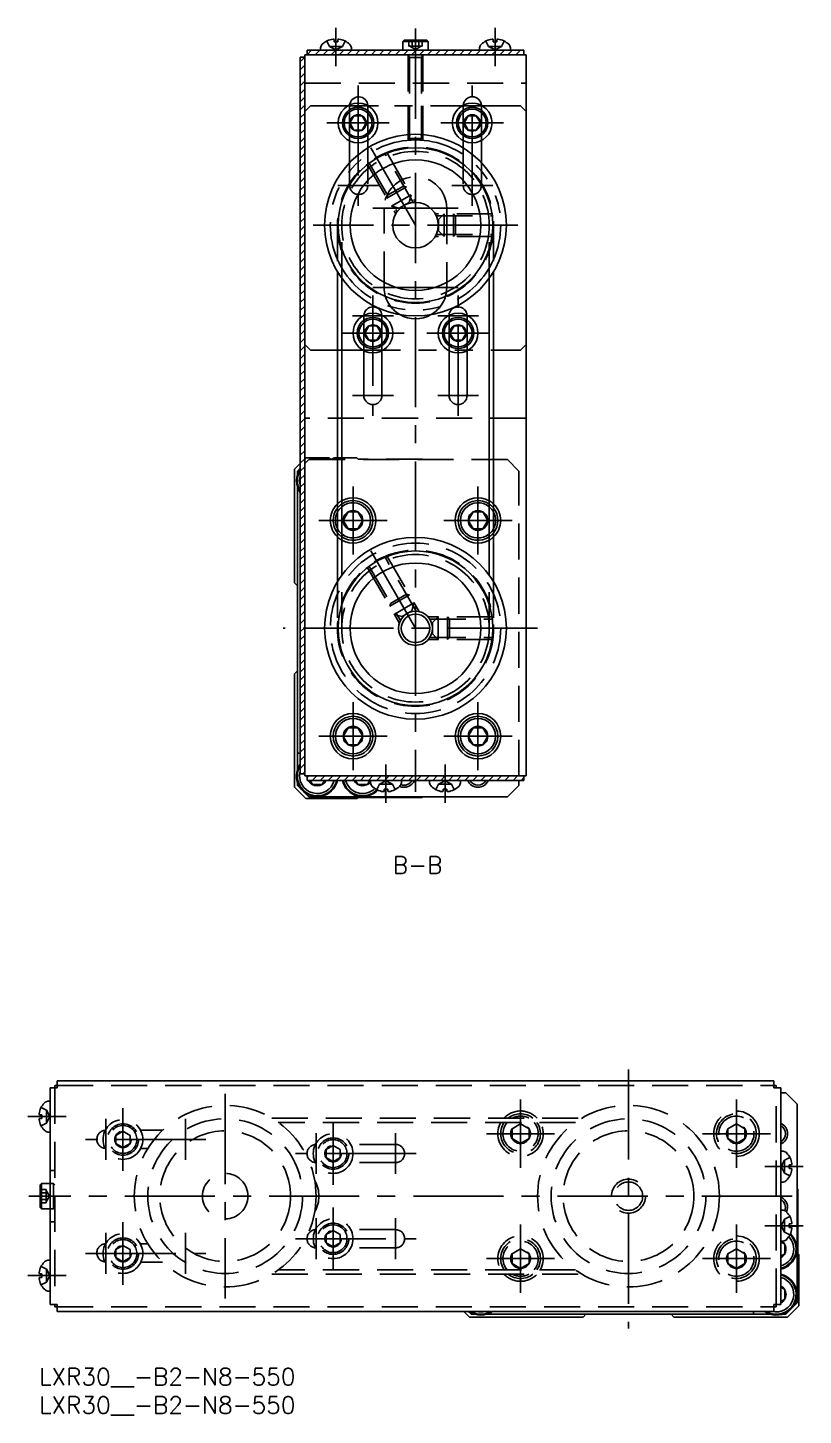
# Model space of a CAD drawing. Extents: x -2 to 802, y -8 to 278.
# Drawn here: x -2 to 134.5, y -8.3 to 236.1 of the extents above; entities that cross this region are included whole.
import ezdxf

# ---------------------------------------------------------------- set-up
doc = ezdxf.new("R2010")
doc.units = 0
doc.header["$LTSCALE"] = 0.5
for name, pattern in [('CENTER', [50.8, 31.75, -6.35, 6.35, -6.35]), ('DASHED', [19.05, 12.7, -6.35]), ('PHANTOM', [63.5, 31.75, -6.35, 6.35, -6.35, 6.35, -6.35])]:
    doc.linetypes.add(name, pattern=pattern)
for name, color, linetype in [('MSM_CENTER', 1, 'CENTER'), ('MSM_CONTINUOUS', 7, 'CONTINUOUS'), ('MSM_DASHED', 4, 'DASHED'), ('MSM_IMAGINARY', 6, 'PHANTOM'), ('MSM_NARROW', 5, 'CONTINUOUS'), ('MSM_PART_NUMBER', 7, 'CONTINUOUS')]:
    doc.layers.add(name, color=color, linetype=linetype)
doc.styles.get("Standard").update_dxf_attribs({"font": 'txt.shx', "height": 3, "bigfont": 'bigfont.shx'})

# ---------------------------------------------------------------- blocks, each defined once
blk = doc.blocks.new('*U2')
at = {"layer": 'MSM_PART_NUMBER'}
blk.add_text('LXR30__-B2-N8-550', height=3, dxfattribs=at).set_placement((0, -3))
blk = doc.blocks.new('*U3')
at = {"layer": 'MSM_PART_NUMBER'}
blk.add_text('LXR30__-B2-N8-550', height=3, dxfattribs=at).set_placement((0, -8))

msp = doc.modelspace()

# ---------------------------------------------------------------- linework, layer by layer
at = {"layer": 'MSM_CENTER'}
for p, q in [((52.26, 236.06), (52.26, 229.3)), ((66.26, 235.9), (66.26, 101.5)), ((80.26, 236.06), (80.26, 229.3)), ((56.15, 225.9), (56.15, 204.7)), ((76.24, 204.7), (76.24, 225.9)), ((59.77, 222.3), (52.57, 222.3)), ((79.86, 222.3), (72.66, 222.3)), ((61.65, 219.3), (50.65, 219.3)), ((81.74, 219.3), (70.74, 219.3)), ((58.39, 214.94), (67.26, 199.57)), ((59.77, 208.3), (52.57, 208.3)), ((79.86, 208.3), (72.66, 208.3)), ((73.76, 204.3), (58.76, 204.3)), ((84.26, 201.3), (48.26, 201.3)), ((73.76, 190.3), (58.76, 190.3)), ((58.76, 188.9), (58.76, 167.7)), ((73.76, 167.7), (73.76, 188.9)), ((62.38, 185.3), (55.18, 185.3)), ((77.38, 185.3), (70.18, 185.3)), ((64.26, 182.3), (53.26, 182.3)), ((79.26, 182.3), (68.26, 182.3)), ((62.38, 171.3), (55.18, 171.3)), ((77.38, 171.3), (70.18, 171.3)), ((55.26, 143.3), (55.26, 155.3)), ((77.26, 143.3), (77.26, 155.3)), ((61.26, 149.3), (49.26, 149.3)), ((71.26, 149.3), (83.26, 149.3)), ((58.39, 143.94), (67.26, 128.57)), ((87.76, 130.3), (42.96, 130.3)), ((55.26, 117.3), (55.26, 105.3)), ((77.26, 117.3), (77.26, 105.3)), ((61.26, 111.3), (49.26, 111.3)), ((71.26, 111.3), (83.26, 111.3)), ((61.06, 99.54), (61.06, 106.3)), ((71.46, 99.54), (71.46, 106.3)), ((103.76, 52.6), (103.76, 7)), ((32.76, 48.3), (32.76, 12.3)), ((84.76, 35.3), (84.76, 47.3)), ((122.76, 35.3), (122.76, 47.3)), ((-2, 44.3), (4.76, 44.3)), ((14.76, 45.78), (14.76, 34.78)), ((11.76, 43.9), (11.76, 36.7)), ((25.76, 43.9), (25.76, 36.7)), ((51.76, 43.3), (51.76, 32.3)), ((29.36, 40.28), (8.16, 40.28)), ((48.76, 41.42), (48.76, 34.22)), ((62.76, 41.42), (62.76, 34.22)), ((90.76, 41.3), (78.76, 41.3)), ((116.76, 41.3), (128.76, 41.3)), ((66.36, 37.8), (45.16, 37.8)), ((134.52, 35.5), (127.76, 35.5)), ((132.56, 30.3), (-1.84, 30.3)), ((51.76, 28.3), (51.76, 17.3)), ((14.76, 25.69), (14.76, 14.69)), ((48.76, 26.42), (48.76, 19.22)), ((62.76, 26.42), (62.76, 19.22)), ((84.76, 25.3), (84.76, 13.3)), ((122.76, 25.3), (122.76, 13.3)), ((134.52, 25.1), (127.76, 25.1)), ((11.77, 23.81), (11.77, 16.61)), ((25.77, 23.81), (25.77, 16.61)), ((45.16, 22.8), (66.36, 22.8)), ((8.17, 20.19), (29.37, 20.19)), ((90.76, 19.3), (78.76, 19.3)), ((116.76, 19.3), (128.76, 19.3)), ((-2, 16.3), (4.76, 16.3))]:
    msp.add_line(p, q, dxfattribs=at)
at = {"layer": 'MSM_CONTINUOUS'}
for p, q in [((49.55, 232.5), (49.51, 232.1)), ((51.93, 233.98), (51.95, 233.6)), ((52.58, 233.6), (51.95, 233.6)), ((52.59, 233.98), (52.58, 233.6)), ((54.98, 232.5), (55.01, 232.1)), ((64.01, 233.65), (64.26, 233.9)), ((68.51, 233.65), (64.01, 233.65)), ((64.01, 233.65), (64.01, 232.1)), ((64.26, 233.9), (68.26, 233.9)), ((68.26, 233.9), (68.51, 233.65)), ((68.51, 233.65), (68.51, 232.1)), ((77.55, 232.5), (77.51, 232.1)), ((79.93, 233.98), (79.95, 233.6)), ((80.58, 233.6), (79.95, 233.6)), ((80.59, 233.98), (80.58, 233.6)), ((82.98, 232.5), (83.01, 232.1)), ((45.96, 230.9), (45.96, 104.7)), ((45.96, 230.9), (46.76, 230.9)), ((46.76, 231.3), (46.76, 104.3)), ((85.76, 231.3), (46.76, 231.3)), ((85.36, 232.1), (47.16, 232.1)), ((47.16, 232.1), (47.16, 231.3)), ((85.36, 232.1), (85.36, 231.3)), ((85.76, 231.3), (85.76, 104.3)), ((55.43, 220.55), (54.71, 219.3)), ((56.87, 220.55), (55.43, 220.55)), ((57.59, 219.3), (56.87, 220.55)), ((75.52, 220.55), (74.8, 219.3)), ((76.96, 220.55), (75.52, 220.55)), ((77.69, 219.3), (76.96, 220.55)), ((54.71, 219.3), (55.43, 218.05)), ((55.43, 218.05), (56.87, 218.05)), ((56.87, 218.05), (57.59, 219.3)), ((74.8, 219.3), (75.52, 218.05)), ((75.52, 218.05), (76.96, 218.05)), ((76.96, 218.05), (77.69, 219.3)), ((54.66, 216.13), (54.66, 212.32)), ((57.86, 216.25), (57.86, 214.92)), ((74.66, 216.18), (74.66, 214.92)), ((77.86, 216.2), (77.86, 212.32)), ((52.51, 193.12), (52.51, 138.48)), ((80.01, 193.12), (80.01, 138.48)), ((53.27, 139.64), (53.27, 191.96)), ((79.25, 139.64), (79.25, 191.96)), ((58.04, 183.55), (57.32, 182.3)), ((59.48, 183.55), (58.04, 183.55)), ((60.2, 182.3), (59.48, 183.55)), ((73.04, 183.55), (72.32, 182.3)), ((74.48, 183.55), (73.04, 183.55)), ((75.2, 182.3), (74.48, 183.55)), ((57.32, 182.3), (58.04, 181.05)), ((58.04, 181.05), (59.48, 181.05)), ((59.48, 181.05), (60.2, 182.3)), ((72.32, 182.3), (73.04, 181.05)), ((73.04, 181.05), (74.48, 181.05)), ((74.48, 181.05), (75.2, 182.3)), ((57.16, 171.3), (57.16, 179.19)), ((60.36, 171.3), (60.36, 179.19)), ((72.16, 171.3), (72.16, 179.19)), ((75.36, 171.3), (75.36, 179.19)), ((44.96, 158.3), (45.96, 159.3)), ((44.96, 158.3), (44.96, 138.3)), ((45.46, 158), (45.96, 158.5)), ((45.46, 158), (45.46, 157.34)), ((45.46, 155.26), (45.46, 105.34)), ((54.4, 150.8), (53.53, 149.3)), ((53.53, 149.3), (54.4, 147.8)), ((56.13, 150.8), (54.4, 150.8)), ((56.99, 149.3), (56.13, 150.8)), ((56.13, 147.8), (56.99, 149.3)), ((76.4, 150.8), (75.53, 149.3)), ((75.53, 149.3), (76.4, 147.8)), ((78.13, 150.8), (76.4, 150.8)), ((78.99, 149.3), (78.13, 150.8)), ((78.13, 147.8), (78.99, 149.3)), ((54.4, 147.8), (56.13, 147.8)), ((76.4, 147.8), (78.13, 147.8)), ((44.96, 138.3), (45.46, 137.8)), ((44.96, 122.3), (45.46, 122.8)), ((44.96, 122.3), (44.96, 102.3)), ((54.4, 112.8), (53.53, 111.3)), ((56.13, 112.8), (54.4, 112.8)), ((56.99, 111.3), (56.13, 112.8)), ((76.4, 112.8), (75.53, 111.3)), ((78.13, 112.8), (76.4, 112.8)), ((78.99, 111.3), (78.13, 112.8)), ((53.53, 111.3), (54.4, 109.8)), ((56.13, 109.8), (56.99, 111.3)), ((75.53, 111.3), (76.4, 109.8)), ((78.13, 109.8), (78.99, 111.3)), ((45.46, 108.3), (45.96, 108.3)), ((54.4, 109.8), (56.13, 109.8)), ((76.4, 109.8), (78.13, 109.8)), ((45.46, 103.26), (45.46, 102.6)), ((46.76, 104.7), (45.96, 104.7)), ((46.76, 104.3), (85.76, 104.3)), ((47.16, 104.3), (47.16, 103.5)), ((47.16, 103.5), (85.36, 103.5)), ((47.69, 103.5), (48.1, 102.8)), ((48.1, 102.8), (49.83, 102.8)), ((49.83, 102.8), (50.23, 103.5)), ((55.69, 103.5), (56.1, 102.8)), ((56.1, 102.8), (57.83, 102.8)), ((57.83, 102.8), (58.23, 103.5)), ((58.35, 103.1), (58.31, 103.5)), ((63.78, 103.1), (63.81, 103.5)), ((68.75, 103.1), (68.71, 103.5)), ((74.18, 103.1), (74.21, 103.5)), ((84.46, 102.6), (84.46, 103.5)), ((85.36, 104.3), (85.36, 103.5)), ((46.96, 100.3), (44.96, 102.3)), ((45.46, 102.6), (47.46, 100.6)), ((55.96, 100.3), (46.96, 100.3)), ((82.46, 100.6), (47.46, 100.6)), ((55.96, 100.3), (56.16, 100.5)), ((67.46, 100.5), (56.16, 100.5)), ((60.73, 101.62), (60.75, 102)), ((61.38, 102), (60.75, 102)), ((60.96, 100.6), (60.96, 102)), ((61.39, 101.62), (61.38, 102)), ((67.56, 100.6), (67.46, 100.5)), ((71.13, 101.62), (71.15, 102)), ((71.78, 102), (71.15, 102)), ((71.79, 101.62), (71.78, 102)), ((84.46, 102.6), (82.46, 100.6)), ((1.96, 49.4), (1.96, 11.2)), ((1.96, 49.4), (3.16, 49.4)), ((2.76, 49.4), (2.76, 49.8)), ((2.76, 49.8), (3.16, 49.8)), ((3.16, 50.6), (129.36, 50.6)), ((3.16, 50.6), (3.16, 49.4)), ((129.36, 49.4), (129.36, 50.6)), ((129.36, 49.8), (129.76, 49.8)), ((129.36, 49.4), (130.56, 49.4)), ((129.76, 49.8), (129.76, 49.4)), ((130.56, 11.2), (130.56, 49.4)), ((1.56, 47.01), (1.96, 47.05)), ((131.46, 48.5), (130.56, 48.5)), ((131.46, 48.5), (133.46, 46.5)), ((133.46, 46.5), (133.46, 11.5)), ((0.09, 44.63), (0.46, 44.62)), ((0.09, 43.97), (0.46, 43.98)), ((0.46, 44.62), (0.46, 43.98)), ((1.56, 41.59), (1.96, 41.55)), ((130.96, 38.21), (130.56, 38.25)), ((132.44, 35.83), (132.06, 35.82)), ((132.06, 35.82), (132.06, 35.18)), ((132.44, 35.17), (132.06, 35.18)), ((0.16, 32.3), (0.41, 32.55)), ((0.16, 28.3), (0.16, 32.3)), ((0.41, 32.55), (0.41, 28.05)), ((0.41, 32.55), (1.96, 32.55)), ((130.96, 32.79), (130.56, 32.75)), ((133.46, 31.6), (133.56, 31.5)), ((133.56, 31.5), (133.56, 20.2)), ((0.41, 28.05), (0.16, 28.3)), ((0.41, 28.05), (1.96, 28.05)), ((130.96, 27.81), (130.56, 27.85)), ((132.44, 25.43), (132.06, 25.42)), ((132.06, 25.42), (132.06, 24.78)), ((133.46, 25), (132.06, 25)), ((132.44, 24.77), (132.06, 24.78)), ((130.96, 22.39), (130.56, 22.35)), ((131.26, 21.87), (130.56, 22.27)), ((130.56, 19.73), (131.26, 20.13)), ((131.26, 20.13), (131.26, 21.87)), ((133.76, 20), (133.56, 20.2)), ((133.76, 20), (133.76, 11)), ((1.56, 19.01), (1.96, 19.05)), ((0.09, 16.63), (0.46, 16.62)), ((0.09, 15.97), (0.46, 15.98)), ((0.46, 16.62), (0.46, 15.98)), ((1.56, 13.59), (1.96, 13.55)), ((131.26, 13.87), (130.56, 14.27)), ((131.26, 12.13), (131.26, 13.87)), ((1.96, 11.2), (3.16, 11.2)), ((2.76, 10.8), (2.76, 11.2)), ((2.76, 10.8), (3.16, 10.8)), ((3.16, 10), (3.16, 11.2)), ((3.16, 10), (129.36, 10)), ((75.76, 9), (74.76, 10)), ((76.06, 9.5), (75.56, 10)), ((125.76, 9.5), (125.76, 10)), ((129.36, 11.2), (129.36, 10)), ((129.36, 11.2), (130.56, 11.2)), ((129.36, 10.8), (129.76, 10.8)), ((129.76, 11.2), (129.76, 10.8)), ((130.56, 11.73), (131.26, 12.13)), ((131.46, 9.5), (133.46, 11.5)), ((133.76, 11), (131.76, 9)), ((75.76, 9), (95.76, 9)), ((76.06, 9.5), (76.73, 9.5)), ((78.8, 9.5), (128.73, 9.5)), ((95.76, 9), (96.26, 9.5)), ((111.76, 9), (111.26, 9.5)), ((111.76, 9), (131.76, 9)), ((130.8, 9.5), (131.46, 9.5))]:
    msp.add_line(p, q, dxfattribs=at)
for centre, radius in [((56.15, 219.3), 3.5), ((76.24, 219.3), 3.5), ((56.15, 219.3), 2.75), ((56.15, 219.3), 2.45), ((56.15, 219.3), 1.44), ((76.24, 219.3), 2.75), ((76.24, 219.3), 2.45), ((76.24, 219.3), 1.44), ((66.26, 201.3), 16), ((66.26, 201.3), 13.62), ((66.26, 201.3), 11.5), ((66.26, 201.3), 4), ((58.76, 182.3), 3.5), ((73.76, 182.3), 3.5), ((58.76, 182.3), 2.75), ((58.76, 182.3), 2.45), ((58.76, 182.3), 1.44), ((73.76, 182.3), 2.75), ((73.76, 182.3), 2.45), ((73.76, 182.3), 1.44), ((55.26, 149.3), 1.73), ((77.26, 149.3), 1.73), ((66.26, 130.3), 16), ((66.26, 130.3), 13.62), ((66.26, 130.3), 11.5), ((66.26, 130.3), 3), ((66.26, 130.3), 2.5), ((55.26, 111.3), 4), ((77.26, 111.3), 4), ((55.26, 111.3), 3.5), ((55.26, 111.3), 3.1), ((55.26, 111.3), 1.73), ((77.26, 111.3), 3.5), ((77.26, 111.3), 3.1), ((77.26, 111.3), 1.73)]:
    msp.add_circle(centre, radius, dxfattribs=at)
for centre, radius, start, end in [((50.54, 232.42), 1, 133.4267, 175), ((52.26, 230.6), 3.5, 98.5396, 133.4267), ((51.73, 233.78), 0.284, 44.1872, 87.0617), ((52.8, 233.78), 0.284, 92.9383, 135.8128), ((52.26, 230.6), 3.5, 46.5733, 81.4604), ((53.98, 232.42), 1, 5, 46.5733), ((78.54, 232.42), 1, 133.4267, 175), ((80.26, 230.6), 3.5, 98.5396, 133.4267), ((79.73, 233.78), 0.284, 44.1872, 87.0617), ((80.8, 233.78), 0.284, 92.9383, 135.8128), ((80.26, 230.6), 3.5, 46.5733, 81.4604), ((81.98, 232.42), 1, 5, 46.5733), ((56.26, 222.3), 1.6, 1.8912, 173.8055), ((76.26, 222.3), 1.6, 3.7614, 175.5224), ((58.76, 185.3), 1.6, 4.1217, 175.8783), ((73.76, 185.3), 1.6, 4.1217, 175.8783), ((66.26, 190.3), 5.5, 239.963, 300.037), ((58.76, 171.3), 1.6, 180, 0), ((73.76, 171.3), 1.6, 180, 0), ((48.96, 156.3), 3.65, 145.2778, 214.7222), ((48.96, 156.3), 3.5, 148.9979, 211.0021), ((48.96, 156.3), 3.1, 165.4089, 194.5911), ((55.26, 149.3), 4, 133.4325, 226.5675), ((55.26, 149.3), 4, 240.1653, 119.8347), ((55.26, 149.3), 3.5, 235.3493, 124.6507), ((55.26, 149.3), 3.1, 230.0637, 129.9363), ((77.26, 149.3), 4, 60.1653, 299.8347), ((77.26, 149.3), 3.5, 55.3493, 304.6507), ((77.26, 149.3), 3.1, 50.0637, 309.9363), ((77.26, 149.3), 4, 313.4325, 46.5675), ((55.26, 149.3), 3.5, 141.7868, 218.2132), ((55.26, 149.3), 3.1, 152.5107, 207.4893), ((77.26, 149.3), 3.5, 321.7868, 38.2132), ((77.26, 149.3), 3.1, 332.5107, 27.4893), ((48.96, 104.3), 3.65, 145.2778, 347.3392), ((48.96, 104.3), 3.5, 148.9979, 346.787), ((48.96, 104.3), 3.1, 165.4089, 345.0448), ((48.96, 104.3), 1.73, 207.5085, 332.4915), ((56.96, 104.3), 3.65, 192.6608, 316.9242), ((56.96, 104.3), 3.5, 193.213, 316.1435), ((56.96, 104.3), 3.1, 194.9552, 314.3332), ((56.96, 104.3), 1.73, 207.5085, 322.4079), ((59.34, 103.18), 1, 185, 226.5733), ((62.78, 103.18), 1, 313.4267, 355), ((64.26, 104.3), 1.62, 249.5512, 330.4276), ((69.74, 103.18), 1, 185, 226.5733), ((73.18, 103.18), 1, 313.4267, 355), ((77.26, 104.3), 1.62, 209.5724, 330.4276), ((61.06, 105), 3.5, 226.5733, 261.4604), ((60.53, 101.82), 0.284, 272.9383, 315.8128), ((61.6, 101.82), 0.284, 224.1872, 267.0617), ((61.06, 105), 3.5, 278.5396, 313.4267), ((71.46, 105), 3.5, 226.5733, 261.4604), ((70.93, 101.82), 0.284, 272.9383, 315.8128), ((72, 101.82), 0.284, 224.1872, 267.0617), ((71.46, 105), 3.5, 278.5396, 313.4267), ((3.46, 44.3), 3.5, 136.5733, 171.4604), ((1.65, 46.02), 1, 95, 136.5733), ((0.28, 44.83), 0.284, 182.9383, 225.8128), ((0.28, 43.77), 0.284, 134.1872, 177.0617), ((3.46, 44.3), 3.5, 188.5396, 223.4267), ((1.65, 42.58), 1, 223.4267, 265), ((129.76, 41.3), 1.62, 299.5724, 60.4276), ((130.88, 37.22), 1, 43.4267, 85), ((129.06, 35.5), 3.5, 8.5396, 43.4267), ((129.06, 35.5), 3.5, 316.5733, 351.4604), ((132.24, 36.03), 0.284, 314.1872, 357.0617), ((132.24, 34.97), 0.284, 2.9383, 45.8128), ((130.88, 33.78), 1, 275, 316.5733), ((129.76, 28.3), 1.62, 339.5512, 60.4276), ((130.88, 26.82), 1, 43.4267, 85), ((129.06, 25.1), 3.5, 8.5396, 43.4267), ((129.06, 25.1), 3.5, 316.5733, 351.4604), ((132.24, 25.63), 0.284, 314.1872, 357.0617), ((132.24, 24.57), 0.284, 2.9383, 45.8128), ((129.76, 21), 3.65, 282.6608, 46.9242), ((129.76, 21), 3.5, 283.213, 46.1435), ((129.76, 21), 3.1, 284.9552, 44.3332), ((129.76, 21), 1.73, 297.5085, 52.4079), ((130.88, 23.38), 1, 275, 316.5733), ((3.46, 16.3), 3.5, 136.5733, 171.4604), ((1.65, 18.02), 1, 95, 136.5733), ((0.28, 16.83), 0.284, 182.9383, 225.8128), ((0.28, 15.77), 0.284, 134.1872, 177.0617), ((3.46, 16.3), 3.5, 188.5396, 223.4267), ((129.76, 13), 3.65, 235.2778, 77.3392), ((129.76, 13), 3.5, 238.9979, 76.787), ((129.76, 13), 3.1, 255.4089, 75.0448), ((1.65, 14.58), 1, 223.4267, 265), ((129.76, 13), 1.73, 297.5085, 62.4915), ((77.76, 13), 3.65, 235.2778, 304.7222), ((77.76, 13), 3.5, 238.9979, 301.0021), ((77.76, 13), 3.1, 255.4089, 284.5911)]:
    msp.add_arc(centre, radius, start, end, dxfattribs=at)
at = {"layer": 'MSM_DASHED'}
for p, q in [((50.65, 233.71), (51.12, 232.77)), ((52.26, 232.17), (51.12, 232.77)), ((53.41, 232.77), (51.12, 232.77)), ((52.26, 232.17), (53.41, 232.77)), ((53.87, 233.71), (53.41, 232.77)), ((65.11, 232.8), (65.11, 233.9)), ((65.11, 232.8), (67.42, 232.8)), ((66.26, 232.22), (65.26, 232.8)), ((65.68, 233.9), (65.68, 232.8)), ((67.26, 232.8), (66.26, 232.22)), ((66.84, 233.9), (66.84, 232.8)), ((67.42, 232.8), (67.42, 233.9)), ((78.65, 233.71), (79.12, 232.77)), ((80.26, 232.17), (79.12, 232.77)), ((81.41, 232.77), (79.12, 232.77)), ((80.26, 232.17), (81.41, 232.77)), ((81.87, 233.71), (81.41, 232.77)), ((64.95, 231.25), (65.2, 230.81)), ((64.96, 231.2), (64.96, 216.54)), ((67.56, 230.81), (64.96, 230.81)), ((65.2, 230.81), (65.2, 216.3)), ((67.57, 231.25), (67.32, 230.81)), ((67.32, 230.81), (67.32, 216.3)), ((67.56, 231.2), (67.56, 216.54)), ((46.76, 226.3), (85.76, 226.3)), ((54.66, 222.3), (54.66, 216.13)), ((57.86, 222.3), (57.86, 216.25)), ((74.66, 222.3), (74.66, 216.18)), ((77.86, 222.3), (77.86, 216.2)), ((67.56, 216.54), (64.96, 216.54)), ((65.2, 216.3), (64.96, 216.54)), ((67.32, 216.3), (65.2, 216.3)), ((67.32, 216.3), (67.56, 216.54)), ((57.86, 214.92), (57.86, 208.3)), ((65.84, 205.28), (60.84, 213.94)), ((61.19, 214.08), (66.26, 205.3)), ((74.66, 214.92), (74.66, 208.3)), ((54.66, 212.32), (54.66, 208.3)), ((57.73, 212.08), (62.8, 203.3)), ((58.03, 212.31), (63.03, 203.66)), ((77.86, 212.32), (77.86, 208.3)), ((64.68, 208.03), (61.22, 206.03)), ((61.36, 206.55), (64.17, 208.17)), ((64.68, 208.03), (64.17, 208.17)), ((61.36, 206.55), (61.22, 206.03)), ((65.49, 206.63), (62.03, 204.63)), ((63.4, 204.26), (65.13, 205.26)), ((65.13, 205.26), (65.49, 206.63)), ((60.76, 190.3), (60.76, 204.3)), ((63.4, 204.26), (62.03, 204.63)), ((79.86, 203.3), (69.73, 203.3)), ((69.92, 202.92), (79.92, 202.92)), ((70.31, 202.3), (71.31, 203.3)), ((71.31, 199.3), (71.31, 203.3)), ((71.76, 204.3), (71.76, 190.3)), ((72.93, 199.3), (72.93, 203.3)), ((73.31, 202.92), (72.93, 203.3)), ((73.31, 202.92), (73.31, 199.68)), ((52.51, 201.3), (52.51, 193.12)), ((53.27, 191.96), (53.27, 201.3)), ((70.31, 202.3), (70.31, 200.3)), ((79.25, 191.96), (79.25, 201.3)), ((80.01, 201.3), (80.01, 193.12)), ((79.86, 199.3), (69.73, 199.3)), ((69.92, 199.68), (79.92, 199.68)), ((70.31, 200.3), (71.31, 199.3)), ((72.93, 199.3), (73.31, 199.68)), ((57.16, 179.19), (57.16, 185.3)), ((60.36, 179.19), (60.36, 185.3)), ((72.16, 179.19), (72.16, 185.3)), ((75.36, 179.19), (75.36, 185.3)), ((85.76, 167.3), (46.76, 167.3)), ((46.76, 160.1), (46.96, 160.3)), ((46.76, 159.3), (47.46, 160)), ((46.96, 160.3), (51.06, 160.3)), ((82.46, 160), (47.46, 160)), ((51.86, 160.3), (55.96, 160.3)), ((55.96, 160.3), (56.16, 160.1)), ((67.46, 160.1), (56.16, 160.1)), ((67.46, 160.1), (67.56, 160)), ((82.46, 160), (84.46, 158)), ((84.46, 104.3), (84.46, 158)), ((66.4, 133.3), (60.84, 142.94)), ((61.19, 143.08), (66.88, 133.24)), ((53.27, 130.3), (53.27, 139.64)), ((57.73, 141.08), (63.41, 131.24)), ((58.03, 141.31), (63.6, 131.68)), ((79.25, 130.3), (79.25, 139.64)), ((52.51, 138.48), (52.51, 130.3)), ((80.01, 138.48), (80.01, 130.3)), ((65.18, 136.17), (61.72, 134.17)), ((61.86, 134.69), (61.72, 134.17)), ((61.86, 134.69), (64.67, 136.31)), ((65.99, 134.76), (62.53, 132.76)), ((65.18, 136.17), (64.67, 136.31)), ((65.63, 133.4), (65.99, 134.76)), ((63.9, 132.4), (62.53, 132.76)), ((63.9, 132.4), (65.63, 133.4)), ((79.86, 132.3), (68.5, 132.3)), ((69.26, 131.3), (70.26, 132.3)), ((70.26, 128.3), (70.26, 132.3)), ((71.88, 128.3), (71.88, 132.3)), ((72.26, 131.92), (71.88, 132.3)), ((68.79, 131.92), (79.92, 131.92)), ((69.26, 131.3), (69.26, 129.3)), ((72.26, 131.92), (72.26, 128.68)), ((79.86, 128.3), (68.5, 128.3)), ((68.79, 128.68), (79.92, 128.68)), ((69.26, 129.3), (70.26, 128.3)), ((71.88, 128.3), (72.26, 128.68)), ((59.45, 101.89), (59.92, 102.83)), ((61.06, 103.43), (59.92, 102.83)), ((59.92, 102.83), (62.21, 102.83)), ((61.06, 103.43), (62.21, 102.83)), ((62.67, 101.89), (62.21, 102.83)), ((69.85, 101.89), (70.32, 102.83)), ((71.46, 103.43), (70.32, 102.83)), ((70.32, 102.83), (72.61, 102.83)), ((71.46, 103.43), (72.61, 102.83)), ((73.07, 101.89), (72.61, 102.83)), ((2.76, 49.4), (2.76, 11.2)), ((3.16, 49.8), (129.36, 49.8)), ((129.76, 11.2), (129.76, 49.4)), ((0.35, 45.91), (1.29, 45.45)), ((1.29, 45.45), (1.29, 43.16)), ((1.9, 44.3), (1.29, 45.45)), ((1.9, 44.3), (1.29, 43.16)), ((40.94, 44.05), (95.58, 44.05)), ((0.35, 42.69), (1.29, 43.16)), ((14.76, 41.72), (13.51, 41)), ((16.01, 41), (14.76, 41.72)), ((17.86, 41.9), (21.74, 41.9)), ((94.42, 43.29), (42.1, 43.29)), ((84.76, 43.03), (83.26, 42.17)), ((83.26, 42.17), (83.26, 40.43)), ((86.26, 42.17), (84.76, 43.03)), ((86.26, 40.43), (86.26, 42.17)), ((122.76, 43.03), (121.26, 42.17)), ((121.26, 42.17), (121.26, 40.43)), ((124.26, 42.17), (122.76, 43.03)), ((124.26, 40.43), (124.26, 42.17)), ((13.51, 41), (13.51, 39.56)), ((13.51, 39.56), (14.76, 38.84)), ((14.76, 38.84), (16.01, 39.56)), ((16.01, 39.56), (16.01, 41)), ((51.76, 39.24), (50.51, 38.52)), ((53.01, 38.52), (51.76, 39.24)), ((62.76, 39.4), (54.87, 39.4)), ((83.26, 40.43), (84.76, 39.57)), ((84.76, 39.57), (86.26, 40.43)), ((121.26, 40.43), (122.76, 39.57)), ((122.76, 39.57), (124.26, 40.43)), ((17.88, 38.7), (19.14, 38.7)), ((50.51, 38.52), (50.51, 37.08)), ((50.51, 37.08), (51.76, 36.36)), ((51.76, 36.36), (53.01, 37.08)), ((53.01, 37.08), (53.01, 38.52)), ((132.17, 37.11), (131.24, 36.65)), ((1.96, 34.81), (2.76, 34.81)), ((62.76, 36.2), (54.87, 36.2)), ((130.63, 35.5), (131.24, 36.65)), ((130.63, 35.5), (131.24, 34.36)), ((131.24, 36.65), (131.24, 34.36)), ((132.17, 33.89), (131.24, 34.36)), ((1.96, 32.55), (2.51, 32.55)), ((2.51, 28.05), (2.51, 32.55)), ((2.51, 32.55), (2.76, 32.3)), ((1.26, 31.45), (0.16, 31.45)), ((0.16, 30.88), (1.26, 30.88)), ((0.16, 29.72), (1.26, 29.72)), ((1.26, 29.15), (1.26, 31.45)), ((1.26, 31.3), (1.84, 30.3)), ((1.84, 30.3), (1.26, 29.3)), ((1.26, 29.15), (0.16, 29.15)), ((1.96, 28.05), (2.51, 28.05)), ((2.76, 28.3), (2.51, 28.05)), ((2.76, 25.79), (1.96, 25.79)), ((130.63, 25.1), (131.24, 26.25)), ((130.63, 25.1), (131.24, 23.96)), ((132.17, 26.71), (131.24, 26.25)), ((131.24, 26.25), (131.24, 23.96)), ((51.76, 24.24), (50.51, 23.52)), ((50.51, 23.52), (50.51, 22.08)), ((50.51, 22.08), (51.76, 21.36)), ((53.01, 23.52), (51.76, 24.24)), ((51.76, 21.36), (53.01, 22.08)), ((53.01, 22.08), (53.01, 23.52)), ((62.76, 24.4), (54.87, 24.4)), ((132.17, 23.49), (131.24, 23.96)), ((14.76, 21.63), (13.51, 20.91)), ((13.51, 20.91), (13.51, 19.47)), ((16.01, 20.91), (14.76, 21.63)), ((16.01, 19.47), (16.01, 20.91)), ((17.81, 21.9), (19.14, 21.9)), ((62.76, 21.2), (54.87, 21.2)), ((84.76, 21.03), (83.26, 20.17)), ((83.26, 20.17), (83.26, 18.43)), ((86.26, 20.17), (84.76, 21.03)), ((86.26, 18.43), (86.26, 20.17)), ((122.76, 21.03), (121.26, 20.17)), ((121.26, 20.17), (121.26, 18.43)), ((124.26, 20.17), (122.76, 21.03)), ((124.26, 18.43), (124.26, 20.17)), ((0.35, 17.91), (1.29, 17.45)), ((1.29, 17.45), (1.29, 15.16)), ((1.9, 16.3), (1.29, 17.45)), ((13.51, 19.47), (14.76, 18.74)), ((14.76, 18.74), (16.01, 19.47)), ((17.93, 18.7), (21.74, 18.7)), ((94.42, 17.31), (42.1, 17.31)), ((83.26, 18.43), (84.76, 17.57)), ((84.76, 17.57), (86.26, 18.43)), ((121.26, 18.43), (122.76, 17.57)), ((122.76, 17.57), (124.26, 18.43)), ((0.35, 14.69), (1.29, 15.16)), ((1.9, 16.3), (1.29, 15.16)), ((40.94, 16.55), (95.58, 16.55)), ((3.16, 10.8), (129.36, 10.8))]:
    msp.add_line(p, q, dxfattribs=at)
for centre, radius in [((66.26, 201.3), 13.75), ((66.26, 201.3), 12.99), ((66.26, 130.3), 15), ((66.26, 130.3), 13.75), ((66.26, 130.3), 12.99), ((32.76, 30.3), 16), ((103.76, 30.3), 16), ((122.76, 41.3), 4), ((122.76, 41.3), 3.5), ((122.76, 41.3), 3.1), ((14.76, 40.28), 3.5), ((14.76, 40.28), 2.75), ((14.76, 40.28), 2.45), ((14.76, 40.28), 1.44), ((32.76, 30.3), 13.62), ((32.76, 30.3), 11.5), ((84.76, 41.3), 1.73), ((103.76, 30.3), 13.62), ((103.76, 30.3), 11.5), ((122.76, 41.3), 1.73), ((51.76, 37.8), 3.5), ((51.76, 37.8), 2.75), ((51.76, 37.8), 2.45), ((51.76, 37.8), 1.44), ((32.76, 30.3), 4), ((103.76, 30.3), 3), ((103.76, 30.3), 2.5), ((51.76, 22.8), 3.5), ((51.76, 22.8), 2.75), ((51.76, 22.8), 2.45), ((14.76, 20.19), 3.5), ((14.76, 20.19), 2.75), ((14.76, 20.19), 2.45), ((51.76, 22.8), 1.44), ((122.76, 19.3), 4), ((122.76, 19.3), 3.5), ((122.76, 19.3), 3.1), ((14.76, 20.19), 1.44), ((84.76, 19.3), 1.73), ((122.76, 19.3), 1.73)]:
    msp.add_circle(centre, radius, dxfattribs=at)
for centre, radius, start, end in [((64.86, 231.2), 0.1, 0, 90), ((67.66, 231.2), 0.1, 90, 180), ((56.26, 222.3), 1.6, 173.8055, 180), ((76.26, 222.3), 1.6, 175.5224, 180), ((76.26, 222.3), 1.6, 0, 3.7614), ((56.26, 222.3), 1.6, 0, 1.8912), ((56.26, 208.3), 1.6, 180, 0), ((66.26, 204.3), 5.5, 0, 180), ((76.26, 208.3), 1.6, 180, 0), ((66.26, 190.3), 5.5, 180, 239.963), ((66.26, 190.3), 5.5, 300.037, 0), ((58.76, 185.3), 1.6, 175.8783, 180), ((58.76, 185.3), 1.6, 0, 4.1217), ((73.76, 185.3), 1.6, 175.8783, 180), ((73.76, 185.3), 1.6, 0, 4.1217), ((51.46, 160.6), 0.5, 216.8699, 323.1301), ((55.26, 149.3), 4, 119.8347, 133.4325), ((55.26, 149.3), 3.5, 124.6507, 141.7868), ((55.26, 149.3), 3.1, 129.9363, 152.5107), ((77.26, 149.3), 4, 46.5675, 60.1653), ((77.26, 149.3), 3.5, 38.2132, 55.3493), ((77.26, 149.3), 3.1, 27.4893, 50.0637), ((55.26, 149.3), 3.1, 207.4893, 230.0637), ((55.26, 149.3), 3.5, 218.2132, 235.3493), ((77.26, 149.3), 3.1, 309.9363, 332.5107), ((77.26, 149.3), 3.5, 304.6507, 321.7868), ((55.26, 149.3), 4, 226.5675, 240.1653), ((77.26, 149.3), 4, 299.8347, 313.4325), ((84.76, 41.3), 4, 43.4325, 136.5675), ((84.76, 41.3), 3.5, 51.7868, 128.2132), ((84.76, 41.3), 3.1, 62.5107, 117.4893), ((11.76, 40.3), 1.6, 93.7614, 265.5224), ((84.76, 41.3), 4, 150.1653, 29.8347), ((84.76, 41.3), 3.5, 145.3493, 34.6507), ((84.76, 41.3), 3.1, 140.0637, 39.9363), ((48.76, 37.8), 1.6, 94.1217, 265.8783), ((62.76, 37.8), 1.6, 270, 90), ((43.76, 30.3), 5.5, 329.963, 30.037), ((48.76, 22.8), 1.6, 94.1217, 265.8783), ((62.76, 22.8), 1.6, 270, 90), ((84.76, 19.3), 4, 330.1653, 209.8347), ((84.76, 19.3), 3.5, 325.3493, 214.6507), ((84.76, 19.3), 3.1, 320.0637, 219.9363), ((11.76, 20.3), 1.6, 91.8912, 263.8055), ((84.76, 19.3), 4, 223.4325, 316.5675), ((84.76, 19.3), 3.5, 231.7868, 308.2132), ((84.76, 19.3), 3.1, 242.5107, 297.4893)]:
    msp.add_arc(centre, radius, start, end, dxfattribs=at)
at = {"layer": 'MSM_IMAGINARY'}
for p, q in [((47.76, 222.3), (46.76, 221.3)), ((46.76, 221.3), (46.76, 180.3)), ((84.76, 222.3), (47.76, 222.3)), ((64.96, 222.3), (64.96, 216.24)), ((65.2, 222.3), (65.2, 216.3)), ((67.32, 222.3), (67.32, 216.3)), ((67.56, 222.3), (67.56, 216.24)), ((85.76, 221.3), (84.76, 222.3)), ((85.76, 180.3), (85.76, 221.3)), ((46.76, 180.3), (47.76, 179.3)), ((47.76, 179.3), (84.76, 179.3)), ((85.76, 180.3), (84.76, 179.3))]:
    msp.add_line(p, q, dxfattribs=at)
msp.add_circle((66.26, 201.3), 15, dxfattribs=at)
at = {"layer": 'MSM_NARROW'}
for p, q in [((45.96, 230.08), (46.76, 230.88)), ((47.18, 231.3), (47.98, 232.1)), ((48.59, 231.3), (49.39, 232.1)), ((50.01, 231.3), (50.81, 232.1)), ((51.42, 231.3), (52.22, 232.1)), ((52.84, 231.3), (53.64, 232.1)), ((54.25, 231.3), (55.05, 232.1)), ((55.67, 231.3), (56.47, 232.1)), ((57.08, 231.3), (57.88, 232.1)), ((58.49, 231.3), (59.29, 232.1)), ((59.91, 231.3), (60.71, 232.1)), ((61.32, 231.3), (62.12, 232.1)), ((62.74, 231.3), (63.54, 232.1)), ((64.15, 231.3), (64.95, 232.1)), ((65.57, 231.3), (66.37, 232.1)), ((66.98, 231.3), (67.78, 232.1)), ((68.39, 231.3), (69.19, 232.1)), ((69.81, 231.3), (70.61, 232.1)), ((71.22, 231.3), (72.02, 232.1)), ((72.64, 231.3), (73.44, 232.1)), ((74.05, 231.3), (74.85, 232.1)), ((75.46, 231.3), (76.26, 232.1)), ((76.88, 231.3), (77.68, 232.1)), ((78.29, 231.3), (79.09, 232.1)), ((79.71, 231.3), (80.51, 232.1)), ((81.12, 231.3), (81.92, 232.1)), ((82.54, 231.3), (83.34, 232.1)), ((83.95, 231.3), (84.75, 232.1)), ((45.96, 228.67), (46.76, 229.47)), ((45.96, 227.25), (46.76, 228.05)), ((45.96, 225.84), (46.76, 226.64)), ((45.96, 224.42), (46.76, 225.22)), ((45.96, 223.01), (46.76, 223.81)), ((45.96, 221.6), (46.76, 222.4)), ((45.96, 220.18), (46.76, 220.98)), ((45.96, 218.77), (46.76, 219.57)), ((45.96, 217.35), (46.76, 218.15)), ((45.96, 215.94), (46.76, 216.74)), ((45.96, 214.52), (46.76, 215.32)), ((45.96, 213.11), (46.76, 213.91)), ((45.96, 211.7), (46.76, 212.5)), ((45.96, 210.28), (46.76, 211.08)), ((45.96, 208.87), (46.76, 209.67)), ((45.96, 207.45), (46.76, 208.25)), ((45.96, 206.04), (46.76, 206.84)), ((45.96, 204.63), (46.76, 205.43)), ((45.96, 203.21), (46.76, 204.01)), ((45.96, 201.8), (46.76, 202.6)), ((45.96, 200.38), (46.76, 201.18)), ((45.96, 198.97), (46.76, 199.77)), ((45.96, 197.55), (46.76, 198.35)), ((45.96, 196.14), (46.76, 196.94)), ((45.96, 194.73), (46.76, 195.53)), ((45.96, 193.31), (46.76, 194.11)), ((45.96, 191.9), (46.76, 192.7)), ((45.96, 190.48), (46.76, 191.28)), ((45.96, 189.07), (46.76, 189.87)), ((45.96, 187.65), (46.76, 188.45)), ((45.96, 186.24), (46.76, 187.04)), ((45.96, 184.83), (46.76, 185.63)), ((45.96, 183.41), (46.76, 184.21)), ((45.96, 182), (46.76, 182.8)), ((45.96, 180.58), (46.76, 181.38)), ((45.96, 179.17), (46.76, 179.97)), ((45.96, 177.75), (46.76, 178.55)), ((45.96, 176.34), (46.76, 177.14)), ((45.96, 174.93), (46.76, 175.73)), ((45.96, 173.51), (46.76, 174.31)), ((45.96, 172.1), (46.76, 172.9)), ((45.96, 170.68), (46.76, 171.48)), ((45.96, 169.27), (46.76, 170.07)), ((45.96, 167.86), (46.76, 168.66)), ((45.96, 166.44), (46.76, 167.24)), ((45.96, 165.03), (46.76, 165.83)), ((45.96, 163.61), (46.76, 164.41)), ((45.96, 162.2), (46.76, 163)), ((45.96, 160.78), (46.76, 161.58)), ((45.96, 159.37), (46.76, 160.17)), ((45.96, 157.96), (46.76, 158.76)), ((45.96, 156.54), (46.76, 157.34)), ((45.96, 155.13), (46.76, 155.93)), ((45.96, 153.71), (46.76, 154.51)), ((45.96, 152.3), (46.76, 153.1)), ((45.96, 150.88), (46.76, 151.68)), ((45.96, 149.47), (46.76, 150.27)), ((45.96, 148.06), (46.76, 148.86)), ((45.96, 146.64), (46.76, 147.44)), ((45.96, 145.23), (46.76, 146.03)), ((45.96, 143.81), (46.76, 144.61)), ((45.96, 142.4), (46.76, 143.2)), ((45.96, 140.99), (46.76, 141.79)), ((45.96, 139.57), (46.76, 140.37)), ((45.96, 138.16), (46.76, 138.96)), ((45.96, 136.74), (46.76, 137.54)), ((45.96, 135.33), (46.76, 136.13)), ((45.96, 133.91), (46.76, 134.71)), ((45.96, 132.5), (46.76, 133.3)), ((45.96, 131.09), (46.76, 131.89)), ((45.96, 129.67), (46.76, 130.47)), ((45.96, 128.26), (46.76, 129.06)), ((45.96, 126.84), (46.76, 127.64)), ((45.96, 125.43), (46.76, 126.23)), ((45.96, 124.01), (46.76, 124.81)), ((45.96, 122.6), (46.76, 123.4)), ((45.96, 121.19), (46.76, 121.99)), ((45.96, 119.77), (46.76, 120.57)), ((45.96, 118.36), (46.76, 119.16)), ((45.96, 116.94), (46.76, 117.74)), ((45.96, 115.53), (46.76, 116.33)), ((45.96, 114.12), (46.76, 114.92)), ((45.96, 112.7), (46.76, 113.5)), ((45.96, 111.29), (46.76, 112.09)), ((45.96, 109.87), (46.76, 110.67)), ((45.96, 108.46), (46.76, 109.26)), ((45.96, 107.04), (46.76, 107.84)), ((45.96, 105.63), (46.76, 106.43)), ((46.45, 104.7), (46.76, 105.02)), ((47.16, 104), (47.46, 104.3)), ((48.07, 103.5), (48.87, 104.3)), ((49.49, 103.5), (50.29, 104.3)), ((50.9, 103.5), (51.7, 104.3)), ((52.32, 103.5), (53.12, 104.3)), ((53.73, 103.5), (54.53, 104.3)), ((55.14, 103.5), (55.94, 104.3)), ((56.56, 103.5), (57.36, 104.3)), ((57.97, 103.5), (58.77, 104.3)), ((59.39, 103.5), (60.19, 104.3)), ((60.8, 103.5), (61.6, 104.3)), ((62.22, 103.5), (63.02, 104.3)), ((63.63, 103.5), (64.43, 104.3)), ((65.04, 103.5), (65.84, 104.3)), ((66.46, 103.5), (67.26, 104.3)), ((67.87, 103.5), (68.67, 104.3)), ((69.29, 103.5), (70.09, 104.3)), ((70.7, 103.5), (71.5, 104.3)), ((72.12, 103.5), (72.92, 104.3)), ((73.53, 103.5), (74.33, 104.3)), ((74.94, 103.5), (75.74, 104.3)), ((76.36, 103.5), (77.16, 104.3)), ((77.77, 103.5), (78.57, 104.3)), ((79.19, 103.5), (79.99, 104.3)), ((80.6, 103.5), (81.4, 104.3)), ((82.01, 103.5), (82.81, 104.3)), ((83.43, 103.5), (84.23, 104.3)), ((84.84, 103.5), (85.36, 104.02))]:
    msp.add_line(p, q, dxfattribs=at)
for centre, start, end in [((64.26, 104.3), 246.75, 336.4218), ((77.26, 104.3), 203.5782, 336.4218), ((129.76, 41.3), 293.5782, 66.4218), ((129.76, 28.3), 336.75, 66.4218)]:
    msp.add_arc(centre, 2, start, end, dxfattribs=at)

# ---------------------------------------------------------------- block references
at = {"layer": 'MSM_CONTINUOUS'}
for name in ['*U2', '*U3']:
    msp.add_blockref(name, (0, 0), dxfattribs=at)

# ---------------------------------------------------------------- texts
at = {"layer": 'MSM_PART_NUMBER'}
msp.add_text('B-B', height=3, dxfattribs=at).set_placement((62.26, 87.1))

doc.saveas('drawing.dxf')
